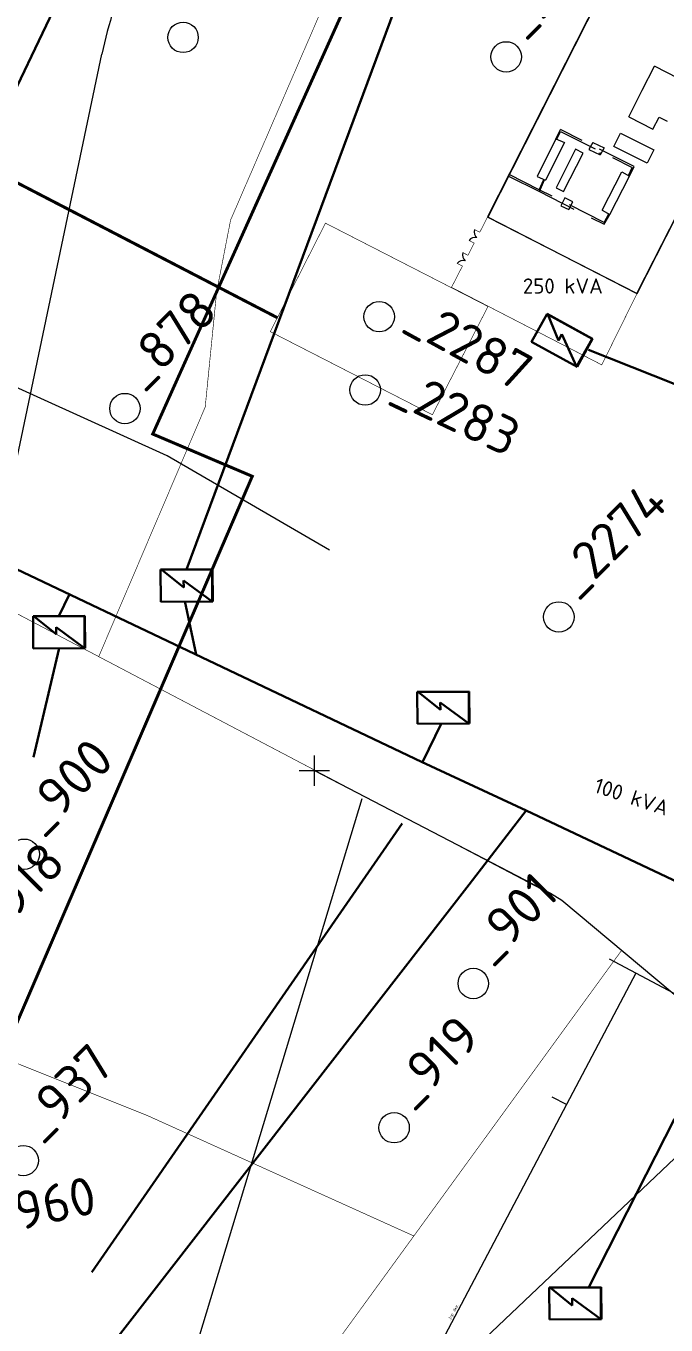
# Model space of a CAD drawing. Header units: millimetres. Extents: x 519 to 9564855, y -810 to 5021775.
# Drawn here: x 9526194.9 to 9526405.1, y 5000390.8 to 5000817.9 of the extents above; entities that cross this region are included whole.
import ezdxf

# ---------------------------------------------------------------- set-up
doc = ezdxf.new("R2010")
doc.units = ezdxf.units.MM
doc.header["$LTSCALE"] = 2
doc.header["$MEASUREMENT"] = 0
doc.header["$PDMODE"] = 2
doc.header["$PDSIZE"] = 5
for name, pattern in [('92051501$0$GROUND1', [60, 50, -10]), ('92051501$0$GROUND2', [35, 25, -10]), ('DASHED2', [9.525, 6.35, -3.175])]:
    doc.linetypes.add(name, pattern=pattern)
for name, color, linetype in [('OilColl&Flowlines', 3, 'Continuous'), ('OLD WELLS(dr.bfr2000)', 24, 'Continuous'), ('ROAD_FIELD', 255, '92051501$0$GROUND2'), ('лэп', 1, 'Continuous'), ('Скважины на 2015 год', 7, 'Continuous')]:
    doc.layers.add(name, color=color, linetype=linetype)
for name, color, linetype, lineweight in [('PPLINE_GAS', 4, 'GAS_LINE', 30), ('WELLS(drilled after 2000y)', 6, 'Continuous', 40), ('Нефтепровод Fiberclass', 14, 'g5_122_n', 30), ('Новый водовод', 5, 'g_122_vpr', 30), ('Электро', 1, 'Continuous', 30), ('Электроснаб', 1, 'Continuous', 18), ('Электроснабжене', 1, 'Continuous', 18)]:
    doc.layers.add(name, color=color, linetype=linetype, lineweight=lineweight)
doc.styles.add('92051501$0$STANDARD', font='simplex.shx')
doc.styles.add('Elect', font='isocpeur.ttf')
doc.styles.add('GeoApp', font='', dxfattribs={"height": 1})
doc.styles.add('Line_GUGK', font='')
doc.styles.add('simplex.shx', font='simplex.shx', dxfattribs={"width": 0.8})
doc.styles.get("Standard").update_dxf_attribs({"font": 'isocpeur.ttf', "width": 0.5})
doc.styles.get('GeoApp').set_extended_font_data('D431', italic=True)
doc.styles.get('Line_GUGK').set_extended_font_data('Bm431', italic=True)
doc.linetypes.add('g5_122_n', pattern='A,1,-1,1.5,-0.3,["Н",GeoApp,S=1,R=0,X=0,Y=-0.5],-1.5,1.5,-1,4,-1,4,-1,3', length=20.8)
doc.linetypes.add('g_122_vpr', pattern='A,2,-2,3,-0.6,["Впр",Line_GUGK,S=2,R=0,X=0,Y=-1],-6.4,3,-2,8,-2,8,-2,6', length=45)
doc.linetypes.add('GAS_LINE', pattern='A,0.5,-0.2,["G",92051501$0$STANDARD,S=0.1,R=0,X=-0.1,Y=-0.05],-0.05', length=0.75)
doc.linetypes.add('WTR_LINE', pattern='A,0.5,-0.2,["W",92051501$0$STANDARD,S=0.1,R=0,X=-0.1,Y=-0.05],-0.05', length=0.75)

msp = doc.modelspace()

# ---------------------------------------------------------------- hatches: boundary and pattern name
at = {"layer": 'Скважины на 2015 год', "linetype": 'ByBlock', "lineweight": 0, "ltscale": 5}
h = msp.add_hatch(dxfattribs=at)
h.set_pattern_fill('ANSI31', color=5, scale=12, style=0)
h.set_pattern_definition([(45, (-374.238, -378.0471), (-1.06066017178, 1.06066017178), [])])
h.paths.add_polyline_path([(9526069.42035, 5000541.79902), (9526148.75091, 5000501.35619), (9526174.16756, 5000551.21217), (9526094.837, 5000591.655)])
h.paths.add_polyline_path([(9526089.05475, 5000526.72829), (9526201.22604, 5000572.04818), (9526188.42844, 5000603.72353), (9526076.25715, 5000558.40364)], flags=9)

# ---------------------------------------------------------------- linework, layer by layer
at = {"color": 5, "lineweight": 0}
for p, q in [((9526383.57543, 5000828.23728, -23.64694), (9526346.508, 5000755.086, -25.98)), ((9526383.64264, 5000828.20281, -20.56082), (9526346.57521, 5000755.05154, -22.89388)), ((9526397.30721, 5000796.74554, -22.44988), (9526401.34908, 5000804.65678, -24.95743)), ((9526409.24821, 5000800.58154, -22.42088), (9526401.34908, 5000804.65678, -24.95743)), ((9526392.85521, 5000788.03154, -19.68788), (9526397.30721, 5000796.74554, -22.44988)), ((9526392.85521, 5000788.03154, -19.68788), (9526400.80621, 5000783.92954, -20.86988)), ((9526400.80621, 5000783.92954, -20.86988), (9526402.88321, 5000787.83854, -19.39088)), ((9526402.88321, 5000787.83854, -19.39088), (9526405.47121, 5000786.57354, -19.63388)), ((9526368.95321, 5000780.77054, -18.68488), (9526362.77521, 5000768.37754, -21.80288)), ((9526368.95321, 5000780.77054, -18.68488), (9526371.71682, 5000779.54967, -19.30814)), ((9526387.97021, 5000778.23254, -19.20388), (9526390.18921, 5000782.58354, -20.35088)), ((9526390.18921, 5000782.58354, -20.35088), (9526401.08321, 5000777.16554, -19.44988)), ((9526371.73121, 5000779.57854, -19.30088), (9526365.55321, 5000767.18554, -22.41888)), ((9526375.34021, 5000777.36654, -19.31888), (9526368.98221, 5000764.68354, -22.42488)), ((9526377.91221, 5000776.00854, -22.14988), (9526375.34021, 5000777.36654, -19.31888)), ((9526381.03939, 5000779.58149, -22.41388), (9526379.77198, 5000777.29933, -22.26788)), ((9526379.77198, 5000777.29933, -22.26788), (9526383.51785, 5000775.48249, -22.26888)), ((9526381.03939, 5000779.58149, -22.41388), (9526384.78527, 5000777.76465, -22.41488)), ((9526384.78527, 5000777.76465, -22.41488), (9526383.51785, 5000775.48249, -22.26888)), ((9526398.88321, 5000772.79254, -19.23988), (9526387.97021, 5000778.23254, -19.20388)), ((9526401.08321, 5000777.16554, -19.44988), (9526398.88321, 5000772.79254, -19.23988)), ((9526371.47221, 5000763.43254, -22.43888), (9526377.91221, 5000776.00854, -22.14988)), ((9526362.77521, 5000768.37754, -21.80288), (9526365.55321, 5000767.18554, -22.41888)), ((9526384.10121, 5000757.34454, -22.45188), (9526390.54121, 5000769.92054, -22.16288)), ((9526386.62821, 5000755.91754, -22.54188), (9526393.06821, 5000768.49354, -22.25288)), ((9526390.54121, 5000769.92054, -22.16288), (9526393.06821, 5000768.49354, -22.25288)), ((9526395.513, 5000729.96, -24.438), (9526416.72, 5000771.65, -25.649)), ((9526395.58021, 5000729.92554, -21.35188), (9526416.78721, 5000771.61554, -22.56288)), ((9526368.98221, 5000764.68354, -22.42488), (9526371.47221, 5000763.43254, -22.43888)), ((9526371.84437, 5000761.36673, -22.47088), (9526370.60121, 5000758.77654, -22.35588)), ((9526374.46676, 5000760.07142, -22.28088), (9526371.84437, 5000761.36673, -22.47088)), ((9526373.13156, 5000757.48144, -22.22488), (9526374.46676, 5000760.07142, -22.28088)), ((9526346.508, 5000755.086, -25.98), (9526395.513, 5000729.96, -24.438)), ((9526346.57521, 5000755.05154, -22.89388), (9526395.58021, 5000729.92554, -21.35188)), ((9526370.60121, 5000758.77654, -22.35588), (9526373.13156, 5000757.48144, -22.22488)), ((9526384.10121, 5000757.34454, -22.45188), (9526386.62821, 5000755.91754, -22.54188)), ((9526384.73721, 5000753.30154, -22.54288), (9526386.31484, 5000756.0945, -22.53072)), ((9526384.76721, 5000752.66054, -22.53088), (9526386.62821, 5000755.91754, -22.54188))]:
    msp.add_line(p, q, dxfattribs=at)
at = {"color": 5, "lineweight": 0, "ltscale": 1.5}
for p, q in [((9526368.95321, 5000780.77054, -18.68488), (9526370.43478, 5000783.80706, 3.05793)), ((9526368.95321, 5000780.77054, -18.68488), (9526369.27563, 5000780.6281, -18.75759)), ((9526369.27563, 5000780.6281, -18.75759), (9526370.48733, 5000783.15467, 3.05723)), ((9526392.75498, 5000768.67042, -22.24172), (9526394.00127, 5000771.28605, 3.12577)), ((9526393.06821, 5000768.49354, -22.25288), (9526392.75498, 5000768.67042, -22.24172)), ((9526393.06821, 5000768.49354, -22.25288), (9526394.58522, 5000771.61716, 3.1147))]:
    msp.add_line(p, q, dxfattribs=at)
at = {"color": 5, "linetype": 'DASHED2', "lineweight": 0}
for p, q in [((9526394.58522, 5000771.61716, 3.1147), (9526370.43478, 5000783.80706, 3.05793)), ((9526370.48733, 5000783.15467, 3.05723), (9526394.00127, 5000771.28605, 3.12577)), ((9526353.38571, 5000768.49182, -22.46522), (9526363.49721, 5000763.39654, -22.59288)), ((9526363.46721, 5000764.03754, -22.59288), (9526353.57425, 5000769.031, -22.61613)), ((9526384.73721, 5000753.30154, -22.54288), (9526363.46721, 5000764.03754, -22.59288)), ((9526363.49721, 5000763.39654, -22.59288), (9526384.76721, 5000752.66054, -22.53088))]:
    msp.add_line(p, q, dxfattribs=at)
at = {"color": 5, "lineweight": 0, "ltscale": 2}
for p, q in [((9526383.07669, 5000775.69647, -23.17219), (9526383.32318, 5000776.12563, -6.1943)), ((9526383.32318, 5000776.12563, -6.1943), (9526383.75535, 5000775.91014, -22.29624)), ((9526363.46721, 5000764.03754, -22.59288), (9526364.98834, 5000767.42792, -22.29362)), ((9526363.49721, 5000763.39654, -22.59288), (9526365.23568, 5000767.32179, -22.34847))]:
    msp.add_line(p, q, dxfattribs=at)
at = {"color": 5, "linetype": 'ByBlock', "lineweight": 0, "ltscale": 80, "const_width": 0.2}
for points, elevation in [([(9526399.15498, 5000840.62265), (9526402.073, 5000840.575), (9526442.09834, 5000820.54322), (9526426.082, 5000788.461), (9526423.358, 5000789.932), (9526421.26673, 5000786.28388), (9526416.489, 5000788.976), (9526412.107, 5000780.845), (9526416.765, 5000778.14), (9526413.995, 5000773.106), (9526416.72, 5000771.65), (9526395.513, 5000729.96), (9526346.508, 5000755.086), (9526383.57543, 5000828.23728), (9526381.672, 5000829.186), (9526385.716, 5000837.745), (9526387.85245, 5000836.67784), (9526392.297, 5000845.449), (9526396.034, 5000843.52), (9526397.8762, 5000841.21851)], -22.89388), ([(9526343.9331, 5000750.05685), (9526346.508, 5000755.086), (9526395.58021, 5000729.92554), (9526383.99954, 5000706.45994), (9526334.65889, 5000731.943)], -25.98), ([(9526343.9331, 5000750.05685), (9526342.25207, 5000750.91259)], -25.98), ([(9526340.05935, 5000742.49087), (9526342.11016, 5000746.49639)], -25.98), ([(9526342.11016, 5000746.49639), (9526340.42913, 5000747.35213)], -25.98), ([(9526340.05935, 5000742.49087), (9526338.37832, 5000743.34661)], -25.98), ([(9526334.65889, 5000731.943), (9526338.23641, 5000738.9304)], -25.98), ([(9526338.23641, 5000738.9304), (9526336.55538, 5000739.78615)], -25.98)]:
    msp.add_lwpolyline(points, dxfattribs=dict(at, elevation=elevation))
at = {"color": 0, "linetype": 'ByBlock', "lineweight": 0, "ltscale": 80, "const_width": 0.2}
msp.add_lwpolyline([(9526275.15027, 5000717.38013), (9526328.38156, 5000690.07199), (9526346.63938, 5000725.66163), (9526293.25392, 5000753.04886), (9526275.15027, 5000717.38013)], dxfattribs=at)
at = {"color": 5, "linetype": 'ByBlock', "lineweight": 0, "ltscale": 80}
for centre, radius, start, end in [((9526344.49865, 5000750.13815, -25.98), 2.37632, 160.9798555, 231.5699091), ((9526342.37951, 5000745.98002, -25.98), 2.38468, 74.3792983, 144.8732526), ((9526340.6249, 5000742.57217, -25.98), 2.37632, 160.9798555, 231.5699091), ((9526338.50576, 5000738.41404, -25.98), 2.38468, 74.3792983, 144.8732526)]:
    msp.add_arc(centre, radius, start, end, dxfattribs=at)
at = {"layer": 'OilColl&Flowlines', "color": 3, "linetype": 'ByBlock', "lineweight": 0, "ltscale": 50, "const_width": 0.2}
msp.add_lwpolyline([(9526057.75891, 5000514.44133), (9526103.4066, 5000509.68655), (9526148.97584, 5000494.07874), (9526234.8763, 5000459.65366), (9526322.28484, 5000420.11379)], dxfattribs=at)
at = {"layer": 'OLD WELLS(dr.bfr2000)', "lineweight": 0}
for centre in [(9526246.5, 5000814.1), (9526352.6, 5000807.7), (9526310.9, 5000722.3), (9526306.3, 5000698.2), (9526227.4, 5000692.1), (9526369.9, 5000623.6), (9526194.3, 5000545.6), (9526341.8, 5000503.1), (9526315.8, 5000455.7), (9526194, 5000444.9)]:
    msp.add_circle(centre, 5, dxfattribs=at)
at = {"layer": 'PPLINE_GAS', "color": 0, "linetype": 'ByBlock', "lineweight": 0, "ltscale": 2}
msp.add_point((9526289.62, 5000573.08), dxfattribs=at)
at = {"layer": 'ROAD_FIELD', "linetype": '92051501$0$GROUND1', "lineweight": 0}
msp.add_lwpolyline([(9526294.637, 5000645.555), (9526241.32291, 5000676.54365), (9526074.59125, 5000752.18536), (9525766.59049, 5000910.62261), (9525721.737, 5000942.855), (9525641.537, 5000988.155), (9525612.66099, 5001000.79967), (9525585.737, 5001011.755), (9525569.31734, 5001022.58524), (9525539.237, 5001059.255), (9525505.90881, 5001054.71553), (9525440.237, 5001073.055), (9525412.437, 5001092.855), (9525327.937, 5001118.155), (9525247.237, 5001169.955)], dxfattribs=at)
at = {"layer": 'WELLS(drilled after 2000y)', "color": 6, "linetype": 'ByBlock', "lineweight": 0, "ltscale": 50, "const_width": 0.2}
for points in [[(9526218.79701, 5000610.55824), (9526253.76413, 5000692.59396), (9526257.52368, 5000730.45936), (9526262.10414, 5000754.06467), (9526372.35125, 5001009.02708), (9526385.69747, 5001029.59794), (9526403.01224, 5001039.37288), (9526488.56496, 5001124.33321), (9526569.87317, 5001208.59816), (9526646.55601, 5001330.60698), (9526705.94064, 5001450.58778), (9526756.16837, 5001583.78091)], [(9526104.51371, 5000104.3985), (9526126.99713, 5000146.53981), (9526177.10289, 5000220.91117), (9526177.10289, 5000220.91117), (9526270.54902, 5000348.92684), (9526390.54668, 5000514.04005)]]:
    msp.add_lwpolyline(points, dxfattribs=at)
at = {"layer": 'WELLS(drilled after 2000y)', "color": 6, "linetype": 'ByBlock', "lineweight": 0, "ltscale": 5, "const_width": 0.2}
msp.add_lwpolyline([(9525000, 5000985.08316), (9525129.97404, 5001193.83582), (9525129.97404, 5001193.83582), (9525340.44892, 5001097.97144), (9525431.91157, 5001056.42043), (9525449.5737, 5001037.52868), (9525675.67765, 5000934.6278), (9525677.27178, 5000933.90294), (9525744.09051, 5000863.14664), (9526124.34331, 5000689.43657), (9526177.94203, 5000632.05907), (9526370.8544, 5000530.5347)], dxfattribs=at)
at = {"layer": 'WELLS(drilled after 2000y)', "color": 6, "linetype": 'ByBlock', "lineweight": 0, "ltscale": 50}
msp.add_lwpolyline([(9526074.2876, 5000114.90481), (9526219.77257, 5000808.53906)], dxfattribs=at)
at = {"layer": 'WELLS(drilled after 2000y)', "linetype": 'ByBlock', "lineweight": 0}
for points in [[(9526289.62, 5000573.08), (9526367.1816, 5000532.8379), (9526370.8544, 5000530.5347), (9526437.9421, 5000474.3407), (9526460.3091, 5000453.5373), (9526466.6254, 5000446.6489), (9526537.30352, 5000413.7026), (9526615.3948, 5000377.19021), (9526687.2945, 5000343.526), (9526788.7429, 5000297.4924), (9526804.7934, 5000289.4371), (9526931.9663, 5000232.3636), (9526936.8281, 5000230.0065), (9526953.1931, 5000222.5099), (9526971.9739, 5000213.9004), (9526976.9514, 5000211.6302), (9527084.0444, 5000162.8501)], [(9526687.40637, 5000343.5509), (9526570.5692, 5000089.9188), (9526541.5767, 5000015.0209), (9526523.0039, 4999952.0507), (9526512.4944, 4999928.7589), (9526503.4503, 4999914.4767), (9526491.0413, 4999905.7935), (9526437.2139, 4999883.3112), (9526425.6783, 4999880.9109), (9526413.7377, 4999881.6487), (9526125.388, 4999981.1372), (9526125.1465, 4999981.2418), (9526220.0831, 5000232.9314), (9526244.02173, 5000270.05783), (9526345.6706, 5000386.5316), (9526438.0421, 5000474.2407)]]:
    msp.add_lwpolyline(points, dxfattribs=at)
at = {"layer": 'WELLS(drilled after 2000y)', "color": 6, "linetype": 'ByBlock', "lineweight": 0, "ltscale": 50}
msp.add_arc((9526503.97355, 5000741.96907), 291.8934, 154.7524855, 166.8169604, dxfattribs=at)
at = {"layer": 'лэп', "lineweight": 0}
for p, q in [((9526437.76246, 5000483.71498), (9526386.54829, 5000511.12023)), ((9526395.19584, 5000506.49284), (9526372.36146, 5000463.30437)), ((9526372.36146, 5000463.30437), (9526367.68879, 5000465.76149)), ((9526372.36146, 5000463.30437), (9526349.62532, 5000420.06724)), ((9526349.62532, 5000420.06724), (9526317.03903, 5000358.02762))]:
    msp.add_line(p, q, dxfattribs=at)
at = {"layer": 'Нефтепровод Fiberclass', "lineweight": 0, "ltscale": 5, "elevation": -25.89727}
msp.add_lwpolyline([(9526079.45356, 4999851.41839), (9526142.22414, 5000031.26834), (9526156.93274, 5000073.44649), (9526160.85715, 5000086.42035), (9526305.28265, 5000563.88204)], dxfattribs=at)
at = {"layer": 'Новый водовод', "color": 5, "lineweight": 0, "const_width": 1}
msp.add_lwpolyline([(9524668.31995, 5001438.22292), (9524723.14309, 5001421.77927), (9524738.96758, 5001424.3608), (9525220.87228, 5001262.01961), (9525272.52957, 5001236.55081), (9525268.71005, 5001228.97134), (9525764.67358, 5000977.96715), (9525780.29327, 5000980.06274), (9526277.47282, 5000721.95614)], dxfattribs=at)
at = {"layer": 'Новый водовод', "color": 5, "linetype": 'WTR_LINE', "lineweight": 0, "ltscale": 40, "const_width": 1}
msp.add_lwpolyline([(9525667.33014, 5000653.33375), (9526100.91, 5000434.72), (9526185.83, 5000476.01), (9526269.22, 5000669.83), (9526236.54, 5000683.73), (9526245.48, 5000703.69), (9526354.87, 5000946.83)], dxfattribs=at)
at = {"layer": 'Электро', "ltscale": 0.0025}
for p, q in [((9526247.65203, 5000639.20063, 0), (9526337.09861, 5000880.36752, 0.00006)), ((9526227.31057, 5000871.88798, -0.00006), (9526130.06257, 5000668.70898, -0.00006)), ((9526379.6281, 5000711.37767, -0.00001), (9526461.07683, 5000679.03538, 0)), ((9526130.06257, 5000668.70898, -0.00006), (9526324.81457, 5000575.98298, -0.00006)), ((9526239.12782, 5000639.14846, 0), (9526256.17625, 5000639.2528, 0)), ((9526239.19252, 5000628.57611, 0), (9526239.12782, 5000639.14846, 0)), ((9526256.07899, 5000639.15435, 0), (9526239.4834, 5000639.05278, 0)), ((9526239.4834, 5000639.05278, 0), (9526246.69517, 5000633.22555, 0)), ((9526246.69517, 5000633.22555, 0), (9526246.68064, 5000635.60078, 0)), ((9526246.68064, 5000635.60078, 0), (9526256.0053, 5000628.71189, 0)), ((9526256.0053, 5000628.71189, 0), (9526256.07899, 5000639.15435, 0)), ((9526256.17625, 5000639.2528, 0), (9526256.24095, 5000628.68045, 0)), ((9526205.73937, 5000623.8667, 0.00006), (9526209.15593, 5000631.04248, 0)), ((9526256.24095, 5000628.68045, 0), (9526239.19252, 5000628.57611, 0)), ((9526250.83474, 5000611.20651, 0), (9526247.06991, 5000628.76259, 0)), ((9526197.21516, 5000623.81453, 0.00006), (9526214.26359, 5000623.91886, 0.00006)), ((9526197.27986, 5000613.24218, 0.00006), (9526197.21516, 5000623.81453, 0.00006)), ((9526214.16633, 5000623.82041, 0.00006), (9526197.57073, 5000623.71885, 0.00006)), ((9526197.57073, 5000623.71885, 0.00006), (9526204.78251, 5000617.89162, 0.00006)), ((9526214.09264, 5000613.37795, 0.00006), (9526214.16633, 5000623.82041, 0.00006)), ((9526214.26359, 5000623.91886, 0.00006), (9526214.32829, 5000613.34651, 0.00006)), ((9526204.78251, 5000617.89162, 0.00006), (9526204.76798, 5000620.26685, 0.00006)), ((9526204.76798, 5000620.26685, 0.00006), (9526214.09264, 5000613.37795, 0.00006)), ((9526214.32829, 5000613.34651, 0.00006), (9526197.27986, 5000613.24218, 0.00006)), ((9526205.80407, 5000613.29435, 0.00006), (9526197.4269, 5000577.47523, 0.00006)), ((9526324.81457, 5000575.98298, -0.00006), (9526359.13357, 5000559.97598, -0.00006)), ((9526359.13357, 5000559.97598, -0.00006), (9526340.48322, 5000535.69104, 0)), ((9526359.13357, 5000559.97598, -0.00006), (9526692.62957, 5000402.22298, -0.00006))]:
    msp.add_line(p, q, dxfattribs=at)
at = {"layer": 'Электро'}
for p, q in [((9526360.95807, 5000714.02522), (9526366.05641, 5000723.28728)), ((9526366.05641, 5000723.28728), (9526380.99193, 5000715.06596)), ((9526380.85902, 5000715.02742), (9526366.32021, 5000723.03037)), ((9526366.32021, 5000723.03037), (9526369.77545, 5000714.42644)), ((9526369.77545, 5000714.42644), (9526370.92086, 5000716.50729)), ((9526370.92086, 5000716.50729), (9526375.70318, 5000705.94625)), ((9526375.89359, 5000705.8039), (9526360.95807, 5000714.02522)), ((9526375.70318, 5000705.94625), (9526380.85902, 5000715.02742)), ((9526380.99193, 5000715.06596), (9526375.89359, 5000705.8039)), ((9526323.42023, 5000599.01784, 0), (9526340.46866, 5000599.12217, 0)), ((9526323.48493, 5000588.44548, 0), (9526323.42023, 5000599.01784, 0)), ((9526340.37141, 5000599.02372, 0), (9526323.77581, 5000598.92216, 0)), ((9526323.77581, 5000598.92216, 0), (9526330.98759, 5000593.09492, 0)), ((9526340.29772, 5000588.58126, 0), (9526340.37141, 5000599.02372, 0)), ((9526340.46866, 5000599.12217, 0), (9526340.53336, 5000588.54982, 0)), ((9526330.98759, 5000593.09492, 0), (9526330.97305, 5000595.47016, 0)), ((9526330.97305, 5000595.47016, 0), (9526340.29772, 5000588.58126, 0)), ((9526340.53336, 5000588.54982, 0), (9526323.48493, 5000588.44548, 0)), ((9526325.11714, 5000575.8336, 0), (9526331.36232, 5000588.63196, 0)), ((9526379.80609, 5000403.5294), (9526407.82875, 5000458.58461)), ((9526366.76352, 5000403.18428, -0.00006), (9526383.81195, 5000403.28862, -0.00006)), ((9526366.82822, 5000392.61193, -0.00006), (9526366.76352, 5000403.18428, -0.00006)), ((9526383.7147, 5000403.19017, -0.00006), (9526367.1191, 5000403.0886, -0.00006)), ((9526367.1191, 5000403.0886, -0.00006), (9526374.33088, 5000397.26137, -0.00006)), ((9526383.64101, 5000392.74771, -0.00006), (9526383.7147, 5000403.19017, -0.00006)), ((9526383.81195, 5000403.28862, -0.00006), (9526383.87666, 5000392.71627, -0.00006)), ((9526374.33088, 5000397.26137, -0.00006), (9526374.31634, 5000399.6366, -0.00006)), ((9526374.31634, 5000399.6366, -0.00006), (9526383.64101, 5000392.74771, -0.00006)), ((9526383.87666, 5000392.71627, -0.00006), (9526366.82822, 5000392.61193, -0.00006))]:
    msp.add_line(p, q, dxfattribs=at)
at = {"layer": 'Электро', "ltscale": 0.5}
for p, q in [((9526216.58261, 5000408.2165), (9526318.40793, 5000555.74389)), ((9526340.48322, 5000535.69104, 0), (9526203.66372, 5000359.33921, 0))]:
    msp.add_line(p, q, dxfattribs=at)
at = {"layer": 'Электроснаб', "color": 1, "linetype": 'ByBlock', "lineweight": 0, "ltscale": 0.0025}
for p, q in [((9526247.65203, 5000639.20063, 0), (9526337.09861, 5000880.36752, 0.00006)), ((9526227.31057, 5000871.88798, -0.00006), (9526130.06257, 5000668.70898, -0.00006)), ((9526379.6281, 5000711.37767, -0.00001), (9526461.07683, 5000679.03538, 0)), ((9526130.06257, 5000668.70898, -0.00006), (9526324.81457, 5000575.98298, -0.00006)), ((9526239.12782, 5000639.14846, 0), (9526256.17625, 5000639.2528, 0)), ((9526239.19252, 5000628.57611, 0), (9526239.12782, 5000639.14846, 0)), ((9526256.07899, 5000639.15435, 0), (9526239.4834, 5000639.05278, 0)), ((9526239.4834, 5000639.05278, 0), (9526246.69517, 5000633.22555, 0)), ((9526246.69517, 5000633.22555, 0), (9526246.68064, 5000635.60078, 0)), ((9526246.68064, 5000635.60078, 0), (9526256.0053, 5000628.71189, 0)), ((9526256.0053, 5000628.71189, 0), (9526256.07899, 5000639.15435, 0)), ((9526256.17625, 5000639.2528, 0), (9526256.24095, 5000628.68045, 0)), ((9526205.73937, 5000623.8667, 0.00006), (9526209.15593, 5000631.04248, 0)), ((9526256.24095, 5000628.68045, 0), (9526239.19252, 5000628.57611, 0)), ((9526250.83474, 5000611.20651, 0), (9526247.06991, 5000628.76259, 0)), ((9526197.21516, 5000623.81453, 0.00006), (9526214.26359, 5000623.91886, 0.00006)), ((9526197.27986, 5000613.24218, 0.00006), (9526197.21516, 5000623.81453, 0.00006)), ((9526214.16633, 5000623.82041, 0.00006), (9526197.57073, 5000623.71885, 0.00006)), ((9526197.57073, 5000623.71885, 0.00006), (9526204.78251, 5000617.89162, 0.00006)), ((9526214.09264, 5000613.37795, 0.00006), (9526214.16633, 5000623.82041, 0.00006)), ((9526214.26359, 5000623.91886, 0.00006), (9526214.32829, 5000613.34651, 0.00006)), ((9526204.78251, 5000617.89162, 0.00006), (9526204.76798, 5000620.26685, 0.00006)), ((9526204.76798, 5000620.26685, 0.00006), (9526214.09264, 5000613.37795, 0.00006)), ((9526214.32829, 5000613.34651, 0.00006), (9526197.27986, 5000613.24218, 0.00006)), ((9526205.80407, 5000613.29435, 0.00006), (9526197.4269, 5000577.47523, 0.00006)), ((9526324.81457, 5000575.98298, -0.00006), (9526359.13357, 5000559.97598, -0.00006)), ((9526359.13357, 5000559.97598, -0.00006), (9526340.48322, 5000535.69104, 0)), ((9526359.13357, 5000559.97598, -0.00006), (9526692.62957, 5000402.22298, -0.00006))]:
    msp.add_line(p, q, dxfattribs=at)
at = {"layer": 'Электроснаб', "color": 1, "linetype": 'ByBlock', "lineweight": 0}
for p, q in [((9526360.95807, 5000714.02522), (9526366.05641, 5000723.28728)), ((9526366.05641, 5000723.28728), (9526380.99193, 5000715.06596)), ((9526380.85902, 5000715.02742), (9526366.32021, 5000723.03037)), ((9526366.32021, 5000723.03037), (9526369.77545, 5000714.42644)), ((9526369.77545, 5000714.42644), (9526370.92086, 5000716.50729)), ((9526370.92086, 5000716.50729), (9526375.70318, 5000705.94625)), ((9526375.89359, 5000705.8039), (9526360.95807, 5000714.02522)), ((9526375.70318, 5000705.94625), (9526380.85902, 5000715.02742)), ((9526380.99193, 5000715.06596), (9526375.89359, 5000705.8039)), ((9526323.42023, 5000599.01784, 0), (9526340.46866, 5000599.12217, 0)), ((9526323.48493, 5000588.44548, 0), (9526323.42023, 5000599.01784, 0)), ((9526340.37141, 5000599.02372, 0), (9526323.77581, 5000598.92216, 0)), ((9526323.77581, 5000598.92216, 0), (9526330.98759, 5000593.09492, 0)), ((9526340.29772, 5000588.58126, 0), (9526340.37141, 5000599.02372, 0)), ((9526340.46866, 5000599.12217, 0), (9526340.53336, 5000588.54982, 0)), ((9526330.98759, 5000593.09492, 0), (9526330.97305, 5000595.47016, 0)), ((9526330.97305, 5000595.47016, 0), (9526340.29772, 5000588.58126, 0)), ((9526340.53336, 5000588.54982, 0), (9526323.48493, 5000588.44548, 0)), ((9526325.11714, 5000575.8336, 0), (9526331.36232, 5000588.63196, 0)), ((9526379.80609, 5000403.5294), (9526407.82875, 5000458.58461)), ((9526366.76352, 5000403.18428, -0.00006), (9526383.81195, 5000403.28862, -0.00006)), ((9526366.82822, 5000392.61193, -0.00006), (9526366.76352, 5000403.18428, -0.00006)), ((9526383.7147, 5000403.19017, -0.00006), (9526367.1191, 5000403.0886, -0.00006)), ((9526367.1191, 5000403.0886, -0.00006), (9526374.33088, 5000397.26137, -0.00006)), ((9526383.64101, 5000392.74771, -0.00006), (9526383.7147, 5000403.19017, -0.00006)), ((9526383.81195, 5000403.28862, -0.00006), (9526383.87666, 5000392.71627, -0.00006)), ((9526374.33088, 5000397.26137, -0.00006), (9526374.31634, 5000399.6366, -0.00006)), ((9526374.31634, 5000399.6366, -0.00006), (9526383.64101, 5000392.74771, -0.00006)), ((9526383.87666, 5000392.71627, -0.00006), (9526366.82822, 5000392.61193, -0.00006))]:
    msp.add_line(p, q, dxfattribs=at)
at = {"layer": 'Электроснаб', "color": 1, "linetype": 'ByBlock', "lineweight": 0, "ltscale": 0.5}
for p, q in [((9526216.58261, 5000408.2165), (9526318.40793, 5000555.74389)), ((9526340.48322, 5000535.69104, 0), (9526203.66372, 5000359.33921, 0))]:
    msp.add_line(p, q, dxfattribs=at)
at = {"layer": 'Электроснабжене', "color": 1, "linetype": 'ByBlock', "lineweight": 0, "ltscale": 0.0025}
for p, q in [((9526247.65203, 5000639.20063, 0), (9526337.09861, 5000880.36752, 0.00006)), ((9526227.31057, 5000871.88798, -0.00006), (9526130.06257, 5000668.70898, -0.00006)), ((9526379.6281, 5000711.37767, -0.00001), (9526461.07683, 5000679.03538, 0)), ((9526130.06257, 5000668.70898, -0.00006), (9526324.81457, 5000575.98298, -0.00006)), ((9526239.12782, 5000639.14846, 0), (9526256.17625, 5000639.2528, 0)), ((9526239.19252, 5000628.57611, 0), (9526239.12782, 5000639.14846, 0)), ((9526256.07899, 5000639.15435, 0), (9526239.4834, 5000639.05278, 0)), ((9526239.4834, 5000639.05278, 0), (9526246.69517, 5000633.22555, 0)), ((9526246.69517, 5000633.22555, 0), (9526246.68064, 5000635.60078, 0)), ((9526246.68064, 5000635.60078, 0), (9526256.0053, 5000628.71189, 0)), ((9526256.0053, 5000628.71189, 0), (9526256.07899, 5000639.15435, 0)), ((9526256.17625, 5000639.2528, 0), (9526256.24095, 5000628.68045, 0)), ((9526205.73937, 5000623.8667, 0.00006), (9526209.15593, 5000631.04248, 0)), ((9526256.24095, 5000628.68045, 0), (9526239.19252, 5000628.57611, 0)), ((9526250.83474, 5000611.20651, 0), (9526247.06991, 5000628.76259, 0)), ((9526197.21516, 5000623.81453, 0.00006), (9526214.26359, 5000623.91886, 0.00006)), ((9526197.27986, 5000613.24218, 0.00006), (9526197.21516, 5000623.81453, 0.00006)), ((9526214.16633, 5000623.82041, 0.00006), (9526197.57073, 5000623.71885, 0.00006)), ((9526197.57073, 5000623.71885, 0.00006), (9526204.78251, 5000617.89162, 0.00006)), ((9526214.09264, 5000613.37795, 0.00006), (9526214.16633, 5000623.82041, 0.00006)), ((9526214.26359, 5000623.91886, 0.00006), (9526214.32829, 5000613.34651, 0.00006)), ((9526204.78251, 5000617.89162, 0.00006), (9526204.76798, 5000620.26685, 0.00006)), ((9526204.76798, 5000620.26685, 0.00006), (9526214.09264, 5000613.37795, 0.00006)), ((9526214.32829, 5000613.34651, 0.00006), (9526197.27986, 5000613.24218, 0.00006)), ((9526205.80407, 5000613.29435, 0.00006), (9526197.4269, 5000577.47523, 0.00006)), ((9526324.81457, 5000575.98298, -0.00006), (9526359.13357, 5000559.97598, -0.00006)), ((9526359.13357, 5000559.97598, -0.00006), (9526340.48322, 5000535.69104, 0)), ((9526359.13357, 5000559.97598, -0.00006), (9526692.62957, 5000402.22298, -0.00006))]:
    msp.add_line(p, q, dxfattribs=at)
at = {"layer": 'Электроснабжене', "color": 1, "linetype": 'ByBlock', "lineweight": 0}
for p, q in [((9526360.95807, 5000714.02522), (9526366.05641, 5000723.28728)), ((9526366.05641, 5000723.28728), (9526380.99193, 5000715.06596)), ((9526380.85902, 5000715.02742), (9526366.32021, 5000723.03037)), ((9526366.32021, 5000723.03037), (9526369.77545, 5000714.42644)), ((9526369.77545, 5000714.42644), (9526370.92086, 5000716.50729)), ((9526370.92086, 5000716.50729), (9526375.70318, 5000705.94625)), ((9526375.89359, 5000705.8039), (9526360.95807, 5000714.02522)), ((9526375.70318, 5000705.94625), (9526380.85902, 5000715.02742)), ((9526380.99193, 5000715.06596), (9526375.89359, 5000705.8039)), ((9526323.42023, 5000599.01784, 0), (9526340.46866, 5000599.12217, 0)), ((9526323.48493, 5000588.44548, 0), (9526323.42023, 5000599.01784, 0)), ((9526340.37141, 5000599.02372, 0), (9526323.77581, 5000598.92216, 0)), ((9526323.77581, 5000598.92216, 0), (9526330.98759, 5000593.09492, 0)), ((9526340.29772, 5000588.58126, 0), (9526340.37141, 5000599.02372, 0)), ((9526340.46866, 5000599.12217, 0), (9526340.53336, 5000588.54982, 0)), ((9526330.98759, 5000593.09492, 0), (9526330.97305, 5000595.47016, 0)), ((9526330.97305, 5000595.47016, 0), (9526340.29772, 5000588.58126, 0)), ((9526340.53336, 5000588.54982, 0), (9526323.48493, 5000588.44548, 0)), ((9526325.11714, 5000575.8336, 0), (9526331.36232, 5000588.63196, 0)), ((9526379.80609, 5000403.5294), (9526407.82875, 5000458.58461)), ((9526366.76352, 5000403.18428, -0.00006), (9526383.81195, 5000403.28862, -0.00006)), ((9526366.82822, 5000392.61193, -0.00006), (9526366.76352, 5000403.18428, -0.00006)), ((9526383.7147, 5000403.19017, -0.00006), (9526367.1191, 5000403.0886, -0.00006)), ((9526367.1191, 5000403.0886, -0.00006), (9526374.33088, 5000397.26137, -0.00006)), ((9526383.64101, 5000392.74771, -0.00006), (9526383.7147, 5000403.19017, -0.00006)), ((9526383.81195, 5000403.28862, -0.00006), (9526383.87666, 5000392.71627, -0.00006)), ((9526374.33088, 5000397.26137, -0.00006), (9526374.31634, 5000399.6366, -0.00006)), ((9526374.31634, 5000399.6366, -0.00006), (9526383.64101, 5000392.74771, -0.00006)), ((9526383.87666, 5000392.71627, -0.00006), (9526366.82822, 5000392.61193, -0.00006))]:
    msp.add_line(p, q, dxfattribs=at)
at = {"layer": 'Электроснабжене', "color": 1, "linetype": 'ByBlock', "lineweight": 0, "ltscale": 0.5}
for p, q in [((9526216.58261, 5000408.2165), (9526318.40793, 5000555.74389)), ((9526340.48322, 5000535.69104, 0), (9526203.66372, 5000359.33921, 0))]:
    msp.add_line(p, q, dxfattribs=at)

# ---------------------------------------------------------------- texts
at = {"layer": 'OLD WELLS(dr.bfr2000)', "lineweight": 0, "style": 'Elect'}
for s, rotation, p in [(' _2286', 44.9999999, (9526352.6, 5000807.7)), (' _878', 44.9999999, (9526227.4, 5000692.1)), (' _2287', 331.2520208, (9526311.10283, 5000722.35377)), (' _2283', 334.6232985, (9526306.3, 5000698.2)), (' _2274', 44.9999999, (9526369.9, 5000623.6)), (' _900', 44.9999999, (9526194.3, 5000545.6)), (' _918', 44.9999999, (9526179.4, 5000512.6)), (' _901', 44.9999999, (9526341.8, 5000503.1)), (' _919', 44.9999999, (9526315.8, 5000455.7)), (' _937', 44.9999999, (9526194, 5000444.9)), (' _960', 12.754672, (9526176.64073, 5000418.23962))]:
    msp.add_text(s, height=12.5, rotation=rotation, dxfattribs=at).set_placement(p)
at = {"layer": 'лэп', "lineweight": 0, "style": 'simplex.shx', "oblique": 15, "width": 0.8}
msp.add_text('3пр. 6кв.', height=1, rotation=62.894724, dxfattribs=at).set_placement((9526334.39648, 5000392.33546))
at = {"layer": 'Электро'}
msp.add_text('250 kVA', height=5, dxfattribs=at).set_placement((9526358.08475, 5000729.88797, -0.00006))
msp.add_text('100 kVA', height=5, rotation=341.691556, dxfattribs=at).set_placement((9526381.09326, 5000566.07371, -0.00006))
at = {"layer": 'Электроснаб', "color": 1, "linetype": 'ByBlock', "lineweight": 0}
msp.add_text('250 kVA', height=5, dxfattribs=at).set_placement((9526358.08475, 5000729.88797, -0.00006))
msp.add_text('100 kVA', height=5, rotation=341.691556, dxfattribs=at).set_placement((9526381.09326, 5000566.07371, -0.00006))
at = {"layer": 'Электроснабжене', "color": 1, "linetype": 'ByBlock', "lineweight": 0}
msp.add_text('250 kVA', height=5, dxfattribs=at).set_placement((9526358.08475, 5000729.88797, -0.00006))
msp.add_text('100 kVA', height=5, rotation=341.691556, dxfattribs=at).set_placement((9526381.09326, 5000566.07371, -0.00006))

doc.saveas('drawing.dxf')
